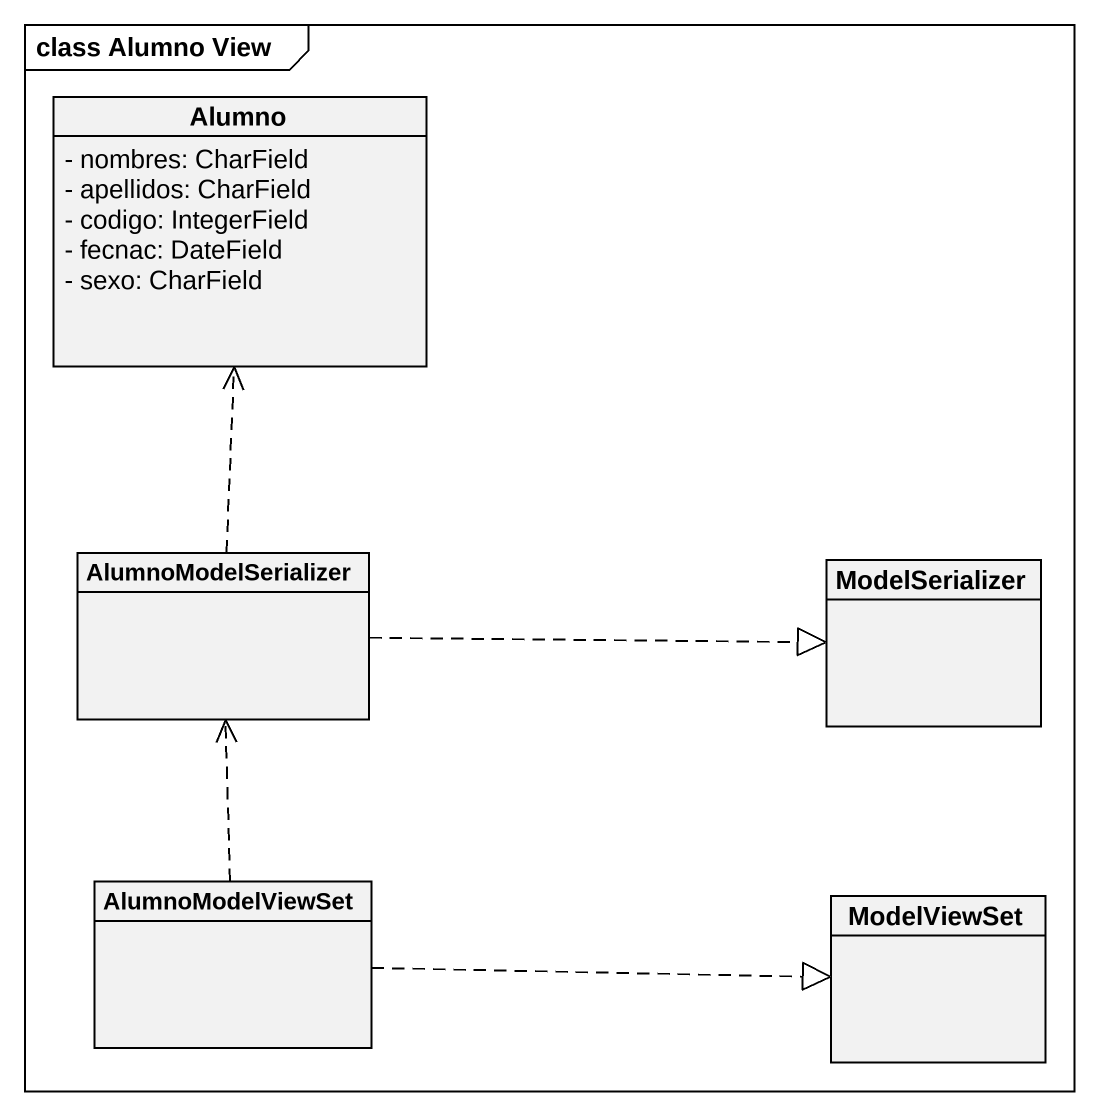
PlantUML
@startuml
mainframe class Alumno View
hide circle
hide empty members
skinparam classAttributeIconSize 0
class Alumno {
  - nombres: CharField
  - apellidos: CharField
  - codigo: IntegerField
  - fecnac: DateField
  - sexo: CharField
}
class AlumnoModelSerializer
class ModelSerializer
class AlumnoModelViewSet
class ModelViewSet
AlumnoModelSerializer .up.> Alumno
AlumnoModelSerializer .right.|> ModelSerializer
AlumnoModelViewSet .up.> AlumnoModelSerializer
AlumnoModelViewSet .right.|> ModelViewSet
@enduml
